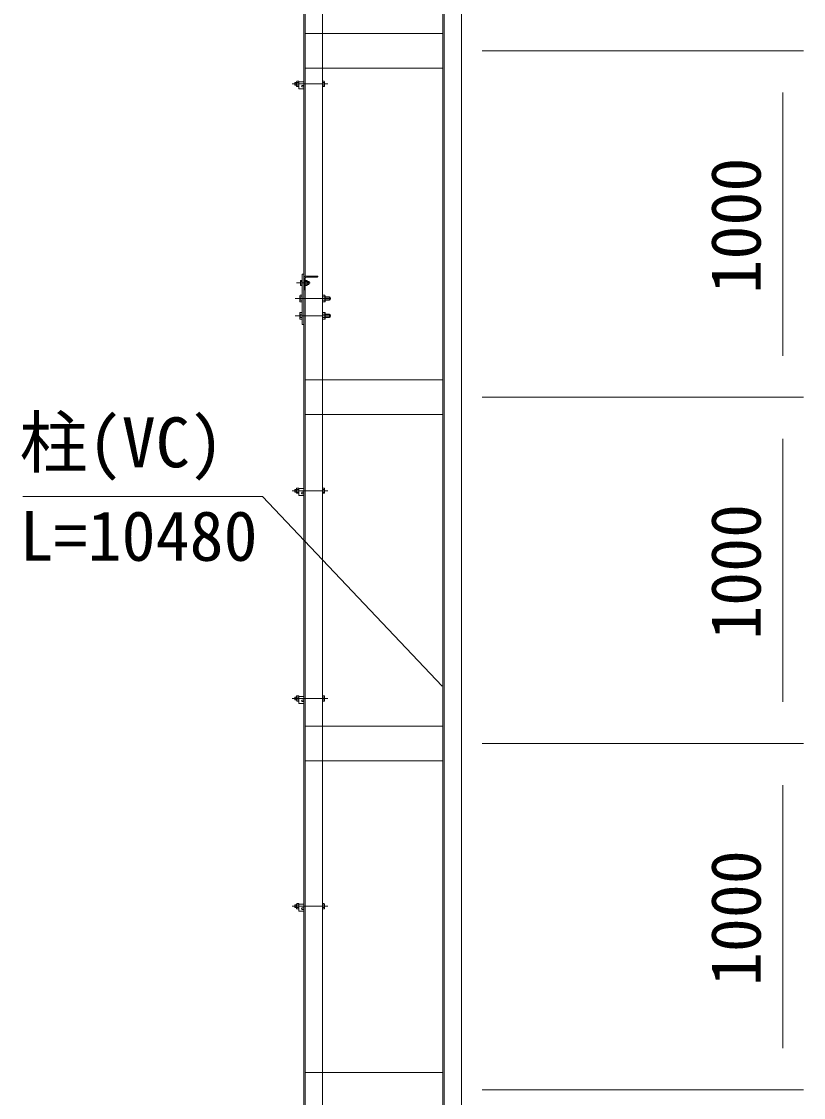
# Model space of a CAD drawing. Units: millimetres, scale not verified. Extents: x -12600 to 12600, y -8910 to 8910.
# Drawn here: x -2122 to 135, y -1385 to 1723 of the extents above; entities that cross this region are included whole.
import ezdxf
from ezdxf.enums import TextEntityAlignment as Align

# ---------------------------------------------------------------- set-up
doc = ezdxf.new("R2010")
doc.units = ezdxf.units.MM
doc.header["$LTSCALE"] = 60
doc.linetypes.add('DASHED', pattern=[7.5, 6, -1.5])
doc.linetypes.add('USER1', pattern=[50.8, 31.75, -6.35, 6.35, -6.35])
for name, color, linetype, lineweight in [('0-1_D-BMK', 2, 'USER1', 13), ('0-4_D-STR1', 1, 'Continuous', 18), ('0-6_D-STR3', 3, 'Continuous', 13), ('0-7_D-STR-DIM', 7, 'Continuous', 9), ('0-9_D-STR-TXT', 7, 'Continuous', 9)]:
    doc.layers.add(name, color=color, linetype=linetype, lineweight=lineweight)
doc.styles.add('ＭＳ ゴシック', font='')
doc.styles.get('ＭＳ ゴシック').set_extended_font_data('MS Gothic')

msp = doc.modelspace()

# ---------------------------------------------------------------- linework, layer by layer
at = {"layer": '0-1_D-BMK'}
for p, q in [((-1341.14, 1542.65), (-1238.14, 1542.65)), ((-1328.33, 967.65), (-1288.96, 967.65)), ((-1332.05, 922.65), (-1229.05, 922.65)), ((-1332.05, 872.65), (-1229.05, 872.65)), ((-1341.14, 367.65), (-1238.14, 367.65)), ((-1341.14, -232.35), (-1238.14, -232.35)), ((-1341.14, -832.35), (-1238.14, -832.35))]:
    msp.add_line(p, q, dxfattribs=at)
at = {"layer": '0-4_D-STR1'}
for p, q in [((-1307.14, -5562.35), (-1307.14, 3292.65)), ((-1303.14, -5562.35), (-1303.14, 3292.65)), ((-906.14, -5562.35), (-906.14, 2913.65)), ((-902.14, -5562.35), (-902.14, 2915.31)), ((-1253.14, 1687.65), (-1253.14, 2667.65)), ((-906.14, 1687.65), (-1303.14, 1687.65)), ((-1303.14, 1587.65), (-906.14, 1587.65)), ((-1253.14, 687.65), (-1253.14, 1587.65)), ((-1307.14, 947.65), (-1307.14, 982.65)), ((-1304.14, 949.65), (-1304.14, 980.15)), ((-1302.14, 987.65), (-1267.14, 987.65)), ((-1299.64, 984.65), (-1269.14, 984.65)), ((-1267.14, 986.65), (-1267.14, 987.65)), ((-1306.14, 947.65), (-1307.14, 947.65)), ((-906.14, 687.65), (-1303.14, 687.65)), ((-1303.14, 587.65), (-906.14, 587.65)), ((-1253.14, -312.35), (-1253.14, 587.65)), ((-906.14, -312.35), (-1303.14, -312.35)), ((-1303.14, -412.35), (-906.14, -412.35)), ((-1253.14, -1312.35), (-1253.14, -412.35)), ((-906.14, -1312.35), (-1303.14, -1312.35))]:
    msp.add_line(p, q, dxfattribs=at)
at = {"layer": '0-4_D-STR1', "linetype": 'DASHED'}
for p, q in [((-1253.14, 1687.65), (-1253.14, 1587.65)), ((-1253.14, 687.65), (-1253.14, 587.65)), ((-1253.14, -312.35), (-1253.14, -412.35)), ((-1253.14, -1312.35), (-1253.14, -1412.35))]:
    msp.add_line(p, q, dxfattribs=at)
at = {"layer": '0-4_D-STR1'}
msp.add_lwpolyline([(-906.14, -5562.35), (-852.14, -5562.35), (-852.14, 2936.02)], dxfattribs=at)
for centre, radius, start, end in [((-1302.14, 982.65), 5, 90, 180), ((-1299.64, 980.15), 4.5, 90, 180), ((-1269.14, 986.65), 2, 270, 0), ((-1306.14, 949.65), 2, 270, 0)]:
    msp.add_arc(centre, radius, start, end, dxfattribs=at)
at = {"layer": '0-6_D-STR3'}
for p, q in [((-1331.94, 1546.65), (-1333.14, 1545.45)), ((-1333.14, 1545.45), (-1333.14, 1539.85)), ((-1331.94, 1538.65), (-1333.14, 1539.85)), ((-1331.94, 1546.65), (-1331.94, 1538.65)), ((-1328.64, 1546.65), (-1331.94, 1546.65)), ((-1328.64, 1538.65), (-1331.94, 1538.65)), ((-1327.92, 1550.16), (-1328.64, 1548.9)), ((-1328.64, 1536.4), (-1328.64, 1548.9)), ((-1327.92, 1535.15), (-1328.64, 1536.4)), ((-1322.14, 1550.16), (-1327.92, 1550.16)), ((-1322.14, 1546.4), (-1327.92, 1546.4)), ((-1322.14, 1538.9), (-1327.92, 1538.9)), ((-1322.14, 1535.15), (-1327.92, 1535.15)), ((-1322.14, 1535.15), (-1322.14, 1550.16)), ((-1322.14, 1548.65), (-1307.14, 1548.65)), ((-1322.14, 1548.65), (-1322.14, 1528.65)), ((-1322.14, 1528.65), (-1307.14, 1528.65)), ((-1311.89, 1538.15), (-1307.14, 1538.15)), ((-1311.89, 1533.65), (-1307.14, 1533.65)), ((-1307.14, 1533.65), (-1307.14, 1528.65)), ((-1253.14, 1550.16), (-1248.54, 1550.16)), ((-1253.14, 1550.16), (-1253.14, 1535.15)), ((-1253.14, 1546.4), (-1248.54, 1546.4)), ((-1253.14, 1538.9), (-1248.54, 1538.9)), ((-1253.14, 1535.15), (-1248.54, 1535.15)), ((-1247.84, 1548.95), (-1248.54, 1550.16)), ((-1247.84, 1536.35), (-1248.54, 1535.15)), ((-1247.84, 1548.95), (-1247.84, 1536.35)), ((-1316.94, 973.95), (-1316.25, 975.16)), ((-1316.94, 973.95), (-1316.94, 961.35)), ((-1311.64, 975.16), (-1316.25, 975.16)), ((-1311.64, 971.4), (-1316.25, 971.4)), ((-1311.64, 963.9), (-1316.25, 963.9)), ((-1311.64, 847.65), (-1311.64, 992.65)), ((-1311.64, 992.65), (-1307.14, 992.65)), ((-1311.64, 975.16), (-1311.64, 960.15)), ((-1304.14, 975.16), (-1298.37, 975.16)), ((-1304.14, 960.15), (-1304.14, 975.16)), ((-1304.14, 971.4), (-1298.37, 971.4)), ((-1304.14, 963.9), (-1298.37, 963.9)), ((-1298.37, 975.16), (-1297.64, 973.9)), ((-1297.64, 961.4), (-1297.64, 973.9)), ((-1297.64, 971.65), (-1292.84, 971.65)), ((-1297.64, 970.9), (-1292.09, 970.9)), ((-1297.64, 964.4), (-1292.09, 964.4)), ((-1297.64, 963.65), (-1292.84, 963.65)), ((-1292.84, 971.65), (-1291.64, 970.45)), ((-1292.84, 971.65), (-1292.84, 963.65)), ((-1292.84, 963.65), (-1291.64, 964.85)), ((-1291.64, 970.45), (-1291.64, 964.85)), ((-1318.64, 930.9), (-1317.74, 932.47)), ((-1317.74, 932.47), (-1311.64, 932.47)), ((-1316.94, 961.35), (-1316.25, 960.15)), ((-1311.64, 960.15), (-1316.25, 960.15)), ((-1311.64, 932.47), (-1311.64, 912.84)), ((-1304.14, 960.15), (-1298.37, 960.15)), ((-1298.37, 960.15), (-1297.64, 961.4)), ((-1318.64, 930.9), (-1318.64, 914.4)), ((-1318.64, 914.4), (-1317.74, 912.84)), ((-1317.74, 927.56), (-1311.64, 927.56)), ((-1317.74, 917.74), (-1311.64, 917.74)), ((-1317.74, 912.84), (-1311.64, 912.84)), ((-1318.64, 880.9), (-1317.74, 882.47)), ((-1318.64, 880.9), (-1318.64, 864.4)), ((-1317.74, 882.47), (-1311.64, 882.47)), ((-1317.74, 877.56), (-1311.64, 877.56)), ((-1311.64, 882.47), (-1311.64, 862.84)), ((-1318.64, 864.4), (-1317.74, 862.84)), ((-1317.74, 867.74), (-1311.64, 867.74)), ((-1317.74, 862.84), (-1311.64, 862.84)), ((-1311.64, 847.65), (-1307.14, 847.65)), ((-1327.92, 375.16), (-1328.64, 373.9)), ((-1328.64, 361.4), (-1328.64, 373.9)), ((-1322.14, 375.16), (-1327.92, 375.16)), ((-1322.14, 360.15), (-1322.14, 375.16)), ((-1322.14, 373.65), (-1307.14, 373.65)), ((-1322.14, 373.65), (-1322.14, 353.65)), ((-1253.14, 375.16), (-1248.54, 375.16)), ((-1253.14, 375.16), (-1253.14, 360.15)), ((-1247.84, 373.95), (-1248.54, 375.16)), ((-1247.84, 373.95), (-1247.84, 361.35)), ((-1331.94, 371.65), (-1333.14, 370.45)), ((-1333.14, 370.45), (-1333.14, 364.85)), ((-1331.94, 363.65), (-1333.14, 364.85)), ((-1331.94, 371.65), (-1331.94, 363.65)), ((-1328.64, 371.65), (-1331.94, 371.65)), ((-1328.64, 363.65), (-1331.94, 363.65)), ((-1327.92, 360.15), (-1328.64, 361.4)), ((-1322.14, 371.4), (-1327.92, 371.4)), ((-1322.14, 363.9), (-1327.92, 363.9)), ((-1322.14, 360.15), (-1327.92, 360.15)), ((-1322.14, 353.65), (-1307.14, 353.65)), ((-1311.89, 363.15), (-1307.14, 363.15)), ((-1311.89, 358.65), (-1307.14, 358.65)), ((-1307.14, 358.65), (-1307.14, 353.65)), ((-1253.14, 371.4), (-1248.54, 371.4)), ((-1253.14, 363.9), (-1248.54, 363.9)), ((-1253.14, 360.15), (-1248.54, 360.15)), ((-1247.84, 361.35), (-1248.54, 360.15)), ((-1331.94, -228.35), (-1333.14, -229.55)), ((-1333.14, -229.55), (-1333.14, -235.15)), ((-1331.94, -236.35), (-1333.14, -235.15)), ((-1331.94, -228.35), (-1331.94, -236.35)), ((-1328.64, -228.35), (-1331.94, -228.35)), ((-1328.64, -236.35), (-1331.94, -236.35)), ((-1327.92, -224.84), (-1328.64, -226.1)), ((-1328.64, -238.6), (-1328.64, -226.1)), ((-1327.92, -239.85), (-1328.64, -238.6)), ((-1322.14, -224.84), (-1327.92, -224.84)), ((-1322.14, -228.6), (-1327.92, -228.6)), ((-1322.14, -236.1), (-1327.92, -236.1)), ((-1322.14, -239.85), (-1327.92, -239.85)), ((-1322.14, -239.85), (-1322.14, -224.84)), ((-1322.14, -226.35), (-1307.14, -226.35)), ((-1322.14, -226.35), (-1322.14, -246.35)), ((-1322.14, -246.35), (-1307.14, -246.35)), ((-1311.89, -236.85), (-1307.14, -236.85)), ((-1311.89, -241.35), (-1307.14, -241.35)), ((-1307.14, -241.35), (-1307.14, -246.35)), ((-1253.14, -224.84), (-1248.54, -224.84)), ((-1253.14, -224.84), (-1253.14, -239.85)), ((-1253.14, -228.6), (-1248.54, -228.6)), ((-1253.14, -236.1), (-1248.54, -236.1)), ((-1253.14, -239.85), (-1248.54, -239.85)), ((-1247.84, -226.05), (-1248.54, -224.84)), ((-1247.84, -238.65), (-1248.54, -239.85)), ((-1247.84, -226.05), (-1247.84, -238.65)), ((-1331.94, -828.35), (-1333.14, -829.55)), ((-1333.14, -829.55), (-1333.14, -835.15)), ((-1331.94, -836.35), (-1333.14, -835.15)), ((-1331.94, -828.35), (-1331.94, -836.35)), ((-1328.64, -828.35), (-1331.94, -828.35)), ((-1328.64, -836.35), (-1331.94, -836.35)), ((-1327.92, -824.84), (-1328.64, -826.1)), ((-1328.64, -838.6), (-1328.64, -826.1)), ((-1327.92, -839.85), (-1328.64, -838.6)), ((-1322.14, -824.84), (-1327.92, -824.84)), ((-1322.14, -828.6), (-1327.92, -828.6)), ((-1322.14, -836.1), (-1327.92, -836.1)), ((-1322.14, -839.85), (-1322.14, -824.84)), ((-1322.14, -826.35), (-1307.14, -826.35)), ((-1322.14, -826.35), (-1322.14, -846.35)), ((-1311.89, -836.85), (-1307.14, -836.85)), ((-1253.14, -824.84), (-1248.54, -824.84)), ((-1253.14, -824.84), (-1253.14, -839.85)), ((-1253.14, -828.6), (-1248.54, -828.6)), ((-1253.14, -836.1), (-1248.54, -836.1)), ((-1247.84, -826.05), (-1248.54, -824.84)), ((-1247.84, -838.65), (-1248.54, -839.85)), ((-1247.84, -826.05), (-1247.84, -838.65)), ((-1322.14, -839.85), (-1327.92, -839.85)), ((-1322.14, -846.35), (-1307.14, -846.35)), ((-1311.89, -841.35), (-1307.14, -841.35)), ((-1307.14, -841.35), (-1307.14, -846.35)), ((-1253.14, -839.85), (-1248.54, -839.85))]:
    msp.add_line(p, q, dxfattribs=at)
at = {"layer": '0-6_D-STR3', "linetype": 'DASHED'}
for p, q in [((-1247.05, 932.47), (-1253.14, 932.47)), ((-1253.14, 932.47), (-1253.14, 912.84)), ((-1246.14, 930.9), (-1247.05, 932.47)), ((-1247.05, 927.56), (-1253.14, 927.56)), ((-1247.05, 917.74), (-1253.14, 917.74)), ((-1247.05, 912.84), (-1253.14, 912.84)), ((-1246.14, 914.4), (-1247.05, 912.84)), ((-1246.14, 930.9), (-1246.14, 914.4)), ((-1246.14, 927.65), (-1233.14, 927.65)), ((-1246.14, 926.75), (-1232.24, 926.75)), ((-1246.14, 918.55), (-1232.24, 918.55)), ((-1246.14, 917.65), (-1233.14, 917.65)), ((-1233.14, 927.65), (-1231.64, 926.15)), ((-1231.64, 926.15), (-1231.64, 919.15)), ((-1247.05, 882.47), (-1253.14, 882.47)), ((-1253.14, 882.47), (-1253.14, 862.84)), ((-1247.05, 877.56), (-1253.14, 877.56)), ((-1246.14, 880.9), (-1247.05, 882.47)), ((-1246.14, 880.9), (-1246.14, 864.4)), ((-1246.14, 877.65), (-1233.14, 877.65)), ((-1246.14, 876.75), (-1232.24, 876.75)), ((-1233.14, 877.65), (-1231.64, 876.15)), ((-1231.64, 876.15), (-1231.64, 869.15)), ((-1247.05, 867.74), (-1253.14, 867.74)), ((-1247.05, 862.84), (-1253.14, 862.84)), ((-1246.14, 864.4), (-1247.05, 862.84)), ((-1246.14, 868.55), (-1232.24, 868.55)), ((-1246.14, 867.65), (-1233.14, 867.65))]:
    msp.add_line(p, q, dxfattribs=at)
for points in [[(-1233.14, 927.65), (-1233.14, 917.65), (-1231.64, 919.15)], [(-1233.14, 877.65), (-1233.14, 867.65), (-1231.64, 869.15)]]:
    msp.add_lwpolyline(points, dxfattribs=at)
at = {"layer": '0-6_D-STR3'}
for centre, radius, start, end in [((-1325.18, 1548.28), 3.32, 145.61586, 214.38414), ((-1316.08, 1542.65), 12.42, 162.4121, 197.5879), ((-1325.18, 1537.02), 3.32, 145.61584, 214.38415), ((-1311.89, 1535.9), 2.25, 90, 270), ((-1251.28, 1548.28), 3.32, 325.61585, 34.38415), ((-1260.38, 1542.65), 12.42, 342.4121, 17.5879), ((-1251.28, 1537.02), 3.32, 325.61585, 34.38415), ((-1313.51, 973.28), 3.32, 145.61585, 214.38415), ((-1304.41, 967.65), 12.42, 162.4121, 197.5879), ((-1313.51, 962.02), 3.32, 145.61585, 214.38415), ((-1301.11, 973.28), 3.32, 325.61586, 34.38414), ((-1310.21, 967.65), 12.42, 342.4121, 17.5879), ((-1301.11, 962.02), 3.32, 325.61585, 34.38416), ((-1314.15, 930.01), 4.34, 145.61575, 214.38425), ((-1302.26, 922.65), 16.24, 162.41205, 197.58795), ((-1314.15, 915.29), 4.34, 145.61575, 214.38425), ((-1314.15, 880.01), 4.34, 145.61575, 214.38425), ((-1302.26, 872.65), 16.24, 162.41205, 197.58795), ((-1314.15, 865.29), 4.34, 145.61575, 214.38425), ((-1325.18, 373.28), 3.32, 145.61586, 214.38414), ((-1251.28, 373.28), 3.32, 325.61585, 34.38415), ((-1316.08, 367.65), 12.42, 162.4121, 197.5879), ((-1325.18, 362.02), 3.32, 145.61584, 214.38415), ((-1311.89, 360.9), 2.25, 90, 270), ((-1260.38, 367.65), 12.42, 342.4121, 17.5879), ((-1251.28, 362.02), 3.32, 325.61585, 34.38415), ((-1325.18, -226.72), 3.32, 145.61586, 214.38414), ((-1316.08, -232.35), 12.42, 162.4121, 197.5879), ((-1325.18, -237.98), 3.32, 145.61584, 214.38415), ((-1311.89, -239.1), 2.25, 90, 270), ((-1251.28, -226.72), 3.32, 325.61585, 34.38415), ((-1260.38, -232.35), 12.42, 342.4121, 17.5879), ((-1251.28, -237.98), 3.32, 325.61585, 34.38415), ((-1325.18, -826.72), 3.32, 145.61586, 214.38414), ((-1316.08, -832.35), 12.42, 162.4121, 197.5879), ((-1325.18, -837.98), 3.32, 145.61584, 214.38415), ((-1311.89, -839.1), 2.25, 90, 270), ((-1251.28, -826.72), 3.32, 325.61585, 34.38415), ((-1260.38, -832.35), 12.42, 342.4121, 17.5879), ((-1251.28, -837.98), 3.32, 325.61585, 34.38415)]:
    msp.add_arc(centre, radius, start, end, dxfattribs=at)
at = {"layer": '0-6_D-STR3', "linetype": 'DASHED'}
for centre, radius, start, end in [((-1250.63, 930.01), 4.34, 325.61575, 34.38425), ((-1262.53, 922.65), 16.24, 342.41205, 17.58795), ((-1250.63, 915.29), 4.34, 325.61575, 34.38425), ((-1262.53, 872.65), 16.24, 342.41205, 17.58795), ((-1250.63, 880.01), 4.34, 325.61575, 34.38425), ((-1250.63, 865.29), 4.34, 325.61575, 34.38425)]:
    msp.add_arc(centre, radius, start, end, dxfattribs=at)
at = {"layer": '0-7_D-STR-DIM'}
for p, q in [((-792.14, 1637.65), (135.06, 1637.65)), ((-792.14, 1637.65), (135.06, 1637.65)), ((75.06, 757.65), (75.06, 1517.65)), ((-792.14, 637.65), (135.06, 637.65)), ((-792.14, 637.65), (135.06, 637.65)), ((75.06, -242.35), (75.06, 517.65)), ((-792.14, -362.35), (135.06, -362.35)), ((-792.14, -362.35), (135.06, -362.35)), ((75.06, -1242.35), (75.06, -482.35)), ((-792.14, -1362.35), (135.06, -1362.35)), ((-792.14, -1362.35), (135.06, -1362.35))]:
    msp.add_line(p, q, dxfattribs=at)
at = {"layer": '0-9_D-STR-TXT'}
msp.add_lwpolyline([(-2118.84, 351.14), (-1426.91, 351.14), (-907.52, -197.16)], dxfattribs=at)

# ---------------------------------------------------------------- texts
at = {"layer": '0-7_D-STR-DIM', "style": 'ＭＳ ゴシック'}
for p in [(54.82, 936.95), (54.82, -63.05), (54.82, -1063.05)]:
    msp.add_text('1000', height=144.3, rotation=90, dxfattribs=at).set_placement(p, align=Align.BOTTOM_LEFT)
at = {"layer": '0-9_D-STR-TXT', "style": 'ＭＳ ゴシック'}
for s, p in [('柱(VC) \u3000\u3000', (-2127.98, 391.94)), ('L=10480', (-2127.97, 121.92))]:
    msp.add_text(s, height=144.3, dxfattribs=at).set_placement(p, align=Align.BOTTOM_LEFT)

doc.saveas('drawing.dxf')
